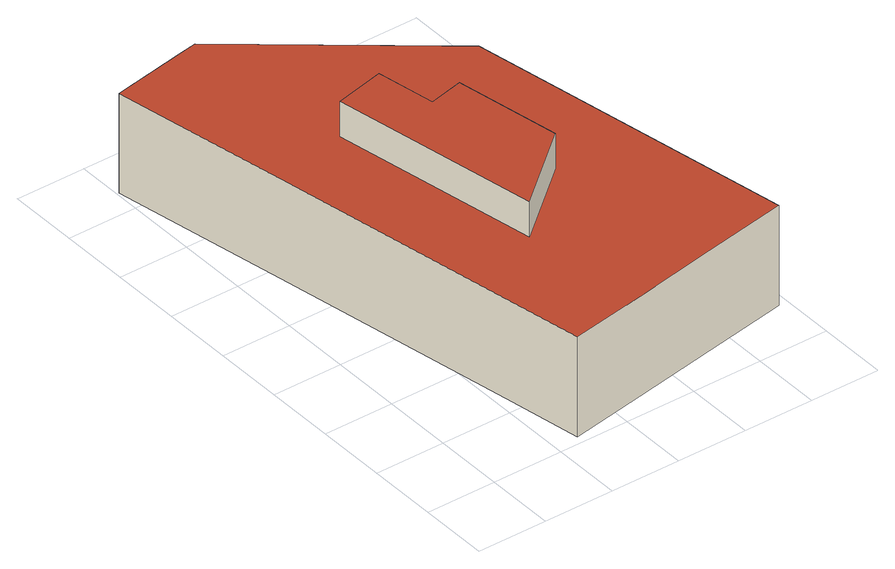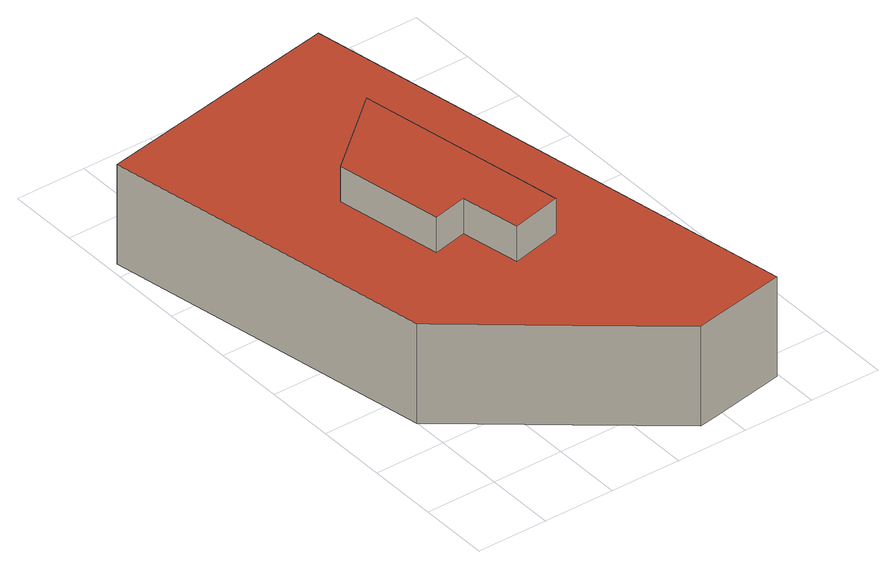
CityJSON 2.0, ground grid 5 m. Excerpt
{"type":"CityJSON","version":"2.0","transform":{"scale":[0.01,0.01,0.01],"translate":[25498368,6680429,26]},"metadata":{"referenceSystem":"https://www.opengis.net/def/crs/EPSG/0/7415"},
"CityObjects":{
"building1":{"type":"Building","attributes":{"BREC_BuildingHeightNN":34.26,"BREC_RoofNames":"flat","CODE":"111","C_KAYTTARK":"151","GroundLevel":26.89,"HighestRoof":34.26,"Integrate_LoD[1]":{"area_diff":0,"area_diff_filter":10,"integrating_person":"vcdb_user","integration_date":"2016-10-28","matching_mode":1,"overlap_DB_to_file":100,"overlap_file_to_DB":100,"overlap_filter":89},"KG_KRAKENN":6905,"Katuosoite":"Mikkolantie 20","Kayttotarkoitus":"Yleinen tai liikerakennus","Kerroksia":2,"Kerrosala":818,"Kokonaisala":1230,"LowestRoof":34.26,"RATU":6905,"REPAIRED":"no","Rakennuksen_tila":"voimassa","Rakennusaine":"Betoni tai kevytbetoni","TILA_KOODI":2,"Tilavuus":4250,"VTJ_PRT":"103389983R","Valmistunut":"1988-12-31","measuredHeight":7.36,"roofType":"1000","bbox":"diverted-sentinel"},"address":[{"Country":"Finland","Locality":"Helsinki"},{"Country":"Finland","Locality":"Helsinki"}],"geometry":[{"type":"Solid","lod":"2","boundaries":[[[[0,1,2,3]],[[3,2,4,5]],[[5,4,6,7]],[[8,9,10,11,12,13,14,15,16,17,18,19,20],[21,22,0,3,5,7]],[[20,19,18,23,24,25]],[[26,27,28,29,30,25,24,23,31,32,33,34,35]],[[30,29,28,10,9,8,20,25]],[[17,16,15,33,32,31,23,18]],[[28,27,26,35,13,12,11,10]],[[14,13,35,34,33,15]],[[4,2,1,36,37,6]],[[7,6,37,21]],[[21,37,36,22]],[[22,36,1,0]]]],"semantics":{"surfaces":[{"type":"WallSurface","Area":19.91,"ZMax":9.93,"ZMaxASL":36.82,"ZMin":7.35,"ZMinASL":34.24},{"type":"WallSurface","Area":18.38,"ZMax":9.93,"ZMaxASL":36.82,"ZMin":7.35,"ZMinASL":34.24},{"type":"WallSurface","Area":39.29,"ZMax":9.93,"ZMaxASL":36.82,"ZMin":7.35,"ZMinASL":34.24},{"type":"RoofSurface","Area":514.22,"RoofOrientation":-1,"RoofPitch":89.99,"ZMax":7.35,"ZMaxASL":34.24,"ZMin":7.35,"ZMinASL":34.24},{"type":"WallSurface","Area":49.56,"ZMax":7.35,"ZMaxASL":34.24,"ZMin":0,"ZMinASL":26.89},{"type":"GroundSurface","Area":587.76,"ZMin":0,"ZMinASL":26.89},{"type":"WallSurface","Area":270.38,"ZMax":7.35,"ZMaxASL":34.24,"ZMin":0,"ZMinASL":26.89},{"type":"WallSurface","Area":124.32,"ZMax":7.35,"ZMaxASL":34.24,"ZMin":0,"ZMinASL":26.89},{"type":"WallSurface","Area":131.53,"ZMax":7.35,"ZMaxASL":34.24,"ZMin":0,"ZMinASL":26.89},{"type":"WallSurface","Area":176.98,"ZMax":7.35,"ZMaxASL":34.24,"ZMin":0,"ZMinASL":26.89},{"type":"RoofSurface","Area":73.54,"RoofOrientation":-1,"RoofPitch":90,"ZMax":9.93,"ZMaxASL":36.82,"ZMin":9.93,"ZMinASL":36.82},{"type":"WallSurface","Area":9.49,"ZMax":9.93,"ZMaxASL":36.82,"ZMin":7.35,"ZMinASL":34.24},{"type":"WallSurface","Area":11.06,"ZMax":9.93,"ZMaxASL":36.82,"ZMin":7.35,"ZMinASL":34.24},{"type":"WallSurface","Area":6.53,"ZMax":9.93,"ZMaxASL":36.82,"ZMin":7.35,"ZMinASL":34.24}],"values":[[0,1,2,3,4,5,6,7,8,9,10,11,12,13]]}}]}
},
"vertices":[
[1473,2248,824],[1473,2248,1082],[1610,1489,1082],[1610,1489,824],[1063,1035,1082],[1063,1035,824],[791,2532,1082],[791,2532,824],[248,2408,824],[571,627,824],[674,60,824],[1221,159,824],[1832,270,824],[2435,379,824],[2152,1939,824],[2005,2749,824],[1946,2795,824],[1277,3327,824],[680,3801,824],[564,3780,824],[17,3681,824],[1149,2614,824],[1226,2192,824],[680,3801,89],[564,3780,89],[17,3681,89],[1832,270,89],[1221,159,89],[674,60,89],[571,627,89],[248,2408,89],[1277,3327,89],[1946,2795,89],[2005,2749,89],[2152,1939,89],[2435,379,89],[1226,2192,1082],[1149,2614,1082]
]}
